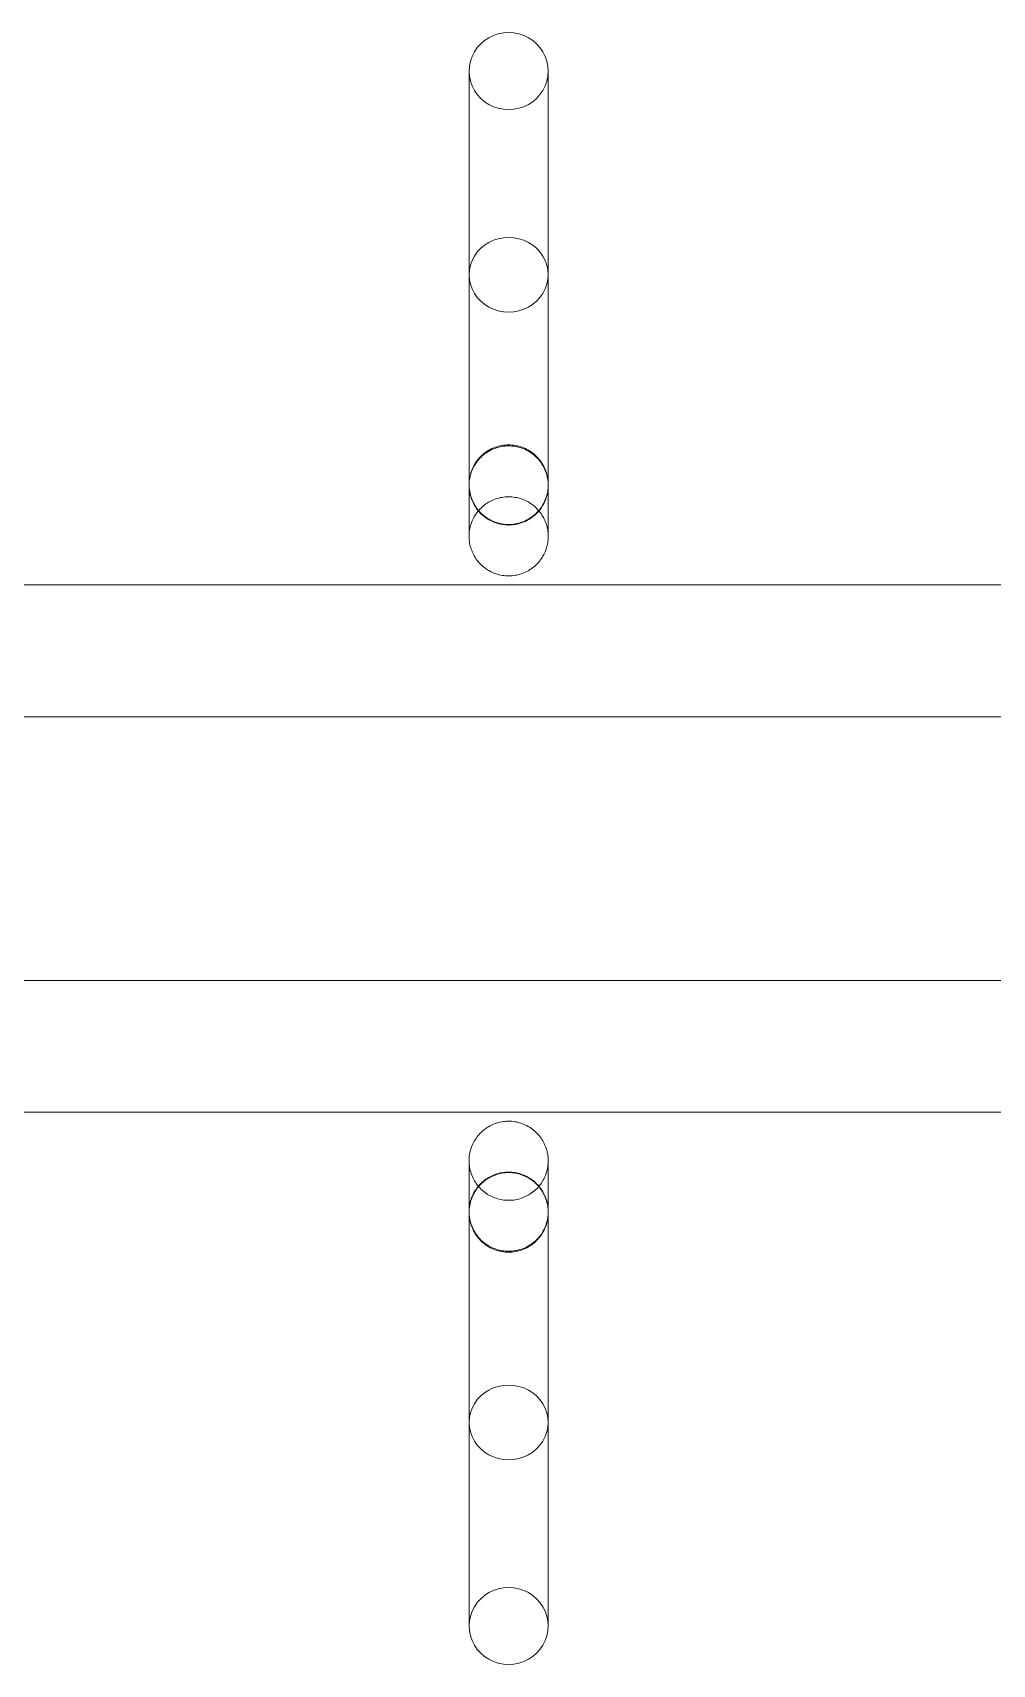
# Model space of a CAD drawing. Header units: millimetres. Extents: x -32954 to 151739, y -65671 to 56243.
# Drawn here: x -7914.4 to -7841.6, y -451.1 to -327.3 of the extents above; entities that cross this region are included whole.
import ezdxf

# ---------------------------------------------------------------- set-up
doc = ezdxf.new("R2010")
doc.units = ezdxf.units.MM
doc.layers.add('M-EQPM', color=7, linetype='Continuous', lineweight=9)

# ---------------------------------------------------------------- blocks, each defined once
blk = doc.blocks.new('М90_Вешалка гардеробная - М90_2_Вешалка гардеробная 38 крючков-8001155-О_ТХ_01')
at = {"layer": 'M-EQPM'}
for p, q in [((643.08, 59.49), (643.08, 57.21)), ((649.08, 57.21), (649.08, 59.49)), ((980, 20.52), (-980, 20.52)), ((-980, 20.52), (980, 20.52)), ((980, 20.52), (-980, 20.52)), ((-980, 20.52), (980, 20.52)), ((980, 10.52), (-980, 10.52)), ((-980, 10.52), (980, 10.52)), ((-980, -9.48), (980, -9.48)), ((-980, -9.48), (980, -9.48)), ((-980, -19.48), (980, -19.48)), ((-980, -19.48), (980, -19.48)), ((-980, -19.48), (980, -19.48)), ((-980, -19.48), (980, -19.48)), ((643.08, -56.17), (643.08, -58.45)), ((649.08, -58.45), (649.08, -56.17))]:
    blk.add_line(p, q, dxfattribs=at)
at = {"layer": 'M-EQPM', "flags": 128}
for points in [[(643.08, 28.06), (643.08, 28.08), (643.08, 28.11), (643.08, 28.17), (643.08, 28.25), (643.08, 28.36), (643.08, 28.49), (643.08, 28.64), (643.08, 28.81), (643.08, 29.01), (643.08, 29.23), (643.08, 29.47), (643.08, 29.73), (643.08, 30.02), (643.08, 30.32), (643.08, 30.64), (643.08, 30.99), (643.08, 31.35), (643.08, 31.73), (643.08, 32.13), (643.08, 32.54), (643.08, 32.97), (643.08, 33.42), (643.08, 33.88), (643.08, 34.36), (643.08, 34.85), (643.08, 35.35), (643.08, 35.87), (643.08, 36.4), (643.08, 36.93), (643.08, 37.48), (643.08, 38.03), (643.08, 38.6), (643.08, 39.17), (643.08, 39.74), (643.08, 40.32), (643.08, 40.9), (643.08, 41.49), (643.08, 42.08), (643.08, 42.67), (643.08, 43.26), (643.08, 43.85), (643.08, 44.44), (643.08, 45.02), (643.08, 45.61), (643.08, 46.18), (643.08, 46.76), (643.08, 47.32), (643.08, 47.88), (643.08, 48.43), (643.08, 48.97), (643.08, 49.51), (643.08, 50.03), (643.08, 50.54), (643.08, 51.04), (643.08, 51.52), (643.08, 51.99), (643.08, 52.45), (643.08, 52.89), (643.08, 53.31), (643.08, 53.72), (643.08, 54.11), (643.08, 54.48), (643.08, 54.83), (643.08, 55.17), (643.08, 55.48), (643.08, 55.78), (643.08, 56.05), (643.08, 56.3), (643.08, 56.53), (643.08, 56.74), (643.08, 56.93), (643.08, 57.09), (643.08, 57.21)], [(649.08, 57.21), (649.08, 57.06), (649.08, 56.89), (649.08, 56.7), (649.08, 56.49), (649.08, 56.25), (649.08, 56), (649.08, 55.72), (649.08, 55.42), (649.08, 55.1), (649.08, 54.76), (649.08, 54.41), (649.08, 54.03), (649.08, 53.64), (649.08, 53.23), (649.08, 52.8), (649.08, 52.36), (649.08, 51.9), (649.08, 51.42), (649.08, 50.94), (649.08, 50.44), (649.08, 49.92), (649.08, 49.4), (649.08, 48.87), (649.08, 48.32), (649.08, 47.77), (649.08, 47.21), (649.08, 46.64), (649.08, 46.07), (649.08, 45.49), (649.08, 44.91), (649.08, 44.32), (649.08, 43.73), (649.08, 43.14), (649.08, 42.55), (649.08, 41.96), (649.08, 41.37), (649.08, 40.79), (649.08, 40.2), (649.08, 39.62), (649.08, 39.05), (649.08, 38.48), (649.08, 37.92), (649.08, 37.37), (649.08, 36.82), (649.08, 36.29), (649.08, 35.76), (649.08, 35.25), (649.08, 34.75), (649.08, 34.26), (649.08, 33.79), (649.08, 33.33), (649.08, 32.89), (649.08, 32.46), (649.08, 32.04), (649.08, 31.65), (649.08, 31.27), (649.08, 30.91), (649.08, 30.58), (649.08, 30.26), (649.08, 29.96), (649.08, 29.68), (649.08, 29.42), (649.08, 29.18), (649.08, 28.97), (649.08, 28.78), (649.08, 28.61), (649.08, 28.46), (649.08, 28.33), (649.08, 28.23), (649.08, 28.16), (649.08, 28.1), (649.08, 28.07), (649.08, 28.06)], [(643.08, 44.05), (643.08, 39.66), (643.08, 35.81), (643.08, 32.51), (643.08, 29.75), (643.08, 27.54), (643.08, 25.89), (643.08, 24.79), (643.08, 24.26), (643.08, 24.2)], [(649.08, 24.2), (649.08, 24.48), (649.08, 25.32), (649.08, 26.72), (649.08, 28.68), (649.08, 31.19), (649.08, 34.25), (649.08, 37.86), (649.08, 42), (649.08, 44.05)], [(643.08, 28.06), (643.08, 28.18), (643.09, 28.3), (643.1, 28.42), (643.12, 28.54), (643.14, 28.66), (643.17, 28.78), (643.2, 28.89), (643.23, 29.01), (643.27, 29.12), (643.32, 29.23), (643.37, 29.34), (643.42, 29.45), (643.48, 29.55), (643.54, 29.66), (643.61, 29.76), (643.67, 29.86), (643.75, 29.95), (643.83, 30.04), (643.91, 30.13), (643.99, 30.22), (644.08, 30.3), (644.17, 30.38), (644.26, 30.45), (644.36, 30.52), (644.46, 30.59), (644.56, 30.65), (644.67, 30.71), (644.77, 30.76), (644.88, 30.81), (644.99, 30.86), (645.11, 30.9), (645.22, 30.94), (645.34, 30.97), (645.45, 31), (645.57, 31.02), (645.69, 31.04), (645.81, 31.05), (645.93, 31.06), (646.05, 31.06), (646.08, 31.06)], [(646.08, 31.06), (646.2, 31.06), (646.32, 31.05), (646.44, 31.04), (646.56, 31.03), (646.68, 31), (646.79, 30.98), (646.91, 30.95), (647.02, 30.91), (647.14, 30.87), (647.25, 30.83), (647.36, 30.78), (647.47, 30.72), (647.57, 30.67), (647.67, 30.61), (647.78, 30.54), (647.87, 30.47), (647.97, 30.4), (648.06, 30.32), (648.15, 30.24), (648.23, 30.15), (648.32, 30.07), (648.39, 29.97), (648.47, 29.88), (648.54, 29.78), (648.61, 29.68), (648.67, 29.58), (648.73, 29.48), (648.78, 29.37), (648.83, 29.26), (648.88, 29.15), (648.92, 29.04), (648.96, 28.92), (648.99, 28.81), (649.01, 28.69), (649.04, 28.57), (649.06, 28.45), (649.07, 28.34), (649.08, 28.22), (649.08, 28.1), (649.08, 28.06)], [(643.08, 28.12), (643.08, 28.08), (643.08, 28.06)], [(643.08, 24.2), (643.08, 24.48), (643.08, 25.32), (643.08, 26.72), (643.08, 28.12)], [(646.08, 25.06), (645.96, 25.07), (645.84, 25.07), (645.72, 25.09), (645.6, 25.1), (645.49, 25.12), (645.37, 25.15), (645.25, 25.18), (645.14, 25.22), (645.02, 25.26), (644.91, 25.3), (644.8, 25.35), (644.7, 25.4), (644.59, 25.46), (644.49, 25.52), (644.39, 25.59), (644.29, 25.66), (644.19, 25.73), (644.1, 25.81), (644.01, 25.89), (643.93, 25.97), (643.85, 26.06), (643.77, 26.15), (643.69, 26.25), (643.62, 26.34), (643.56, 26.44), (643.49, 26.54), (643.44, 26.65), (643.38, 26.76), (643.33, 26.87), (643.28, 26.98), (643.24, 27.09), (643.21, 27.2), (643.17, 27.32), (643.15, 27.44), (643.12, 27.55), (643.11, 27.67), (643.09, 27.79), (643.08, 27.91), (643.08, 28.03), (643.08, 28.06)], [(649.08, 28.06), (649.08, 27.94), (649.07, 27.82), (649.06, 27.7), (649.04, 27.59), (649.02, 27.47), (649, 27.35), (648.96, 27.23), (648.93, 27.12), (648.89, 27.01), (648.84, 26.9), (648.8, 26.79), (648.74, 26.68), (648.68, 26.57), (648.62, 26.47), (648.56, 26.37), (648.49, 26.27), (648.41, 26.18), (648.34, 26.09), (648.26, 26), (648.17, 25.91), (648.08, 25.83), (647.99, 25.75), (647.9, 25.68), (647.8, 25.61), (647.7, 25.54), (647.6, 25.48), (647.5, 25.42), (647.39, 25.36), (647.28, 25.31), (647.17, 25.27), (647.06, 25.23), (646.94, 25.19), (646.83, 25.16), (646.71, 25.13), (646.59, 25.11), (646.47, 25.09), (646.35, 25.08), (646.23, 25.07), (646.11, 25.06), (646.08, 25.06)], [(649.08, 28.06), (649.08, 28.08), (649.08, 28.11), (649.08, 28.12)], [(649.08, 28.12), (649.08, 26.31), (649.08, 25.05), (649.08, 24.36), (649.08, 24.2)], [(643.08, 24.2), (643.08, 24.32), (643.09, 24.44), (643.1, 24.56), (643.12, 24.68), (643.14, 24.8), (643.17, 24.92), (643.2, 25.03), (643.23, 25.15), (643.27, 25.26), (643.32, 25.37), (643.37, 25.48), (643.42, 25.59), (643.48, 25.69), (643.54, 25.8), (643.61, 25.9), (643.67, 25.99), (643.75, 26.09), (643.83, 26.18), (643.91, 26.27), (643.99, 26.35), (644.08, 26.44), (644.17, 26.51), (644.26, 26.59), (644.36, 26.66), (644.46, 26.73), (644.56, 26.79), (644.67, 26.85), (644.77, 26.9), (644.88, 26.95), (644.99, 27), (645.11, 27.04), (645.22, 27.08), (645.34, 27.11), (645.45, 27.14), (645.57, 27.16), (645.69, 27.18), (645.81, 27.19), (645.93, 27.2), (646.05, 27.2), (646.08, 27.2)], [(646.08, 27.2), (646.2, 27.2), (646.32, 27.19), (646.44, 27.18), (646.56, 27.16), (646.68, 27.14), (646.79, 27.12), (646.91, 27.09), (647.02, 27.05), (647.14, 27.01), (647.25, 26.97), (647.36, 26.92), (647.47, 26.86), (647.57, 26.81), (647.67, 26.74), (647.78, 26.68), (647.87, 26.61), (647.97, 26.54), (648.06, 26.46), (648.15, 26.38), (648.23, 26.29), (648.32, 26.2), (648.39, 26.11), (648.47, 26.02), (648.54, 25.92), (648.61, 25.82), (648.67, 25.72), (648.73, 25.62), (648.78, 25.51), (648.83, 25.4), (648.88, 25.29), (648.92, 25.18), (648.96, 25.06), (648.99, 24.95), (649.01, 24.83), (649.04, 24.71), (649.06, 24.59), (649.07, 24.47), (649.08, 24.35), (649.08, 24.23), (649.08, 24.2)], [(646.08, 21.2), (645.96, 21.2), (645.84, 21.21), (645.72, 21.22), (645.6, 21.24), (645.49, 21.26), (645.37, 21.29), (645.25, 21.32), (645.14, 21.35), (645.02, 21.39), (644.91, 21.44), (644.8, 21.49), (644.7, 21.54), (644.59, 21.6), (644.49, 21.66), (644.39, 21.73), (644.29, 21.8), (644.19, 21.87), (644.1, 21.95), (644.01, 22.03), (643.93, 22.11), (643.85, 22.2), (643.77, 22.29), (643.69, 22.38), (643.62, 22.48), (643.56, 22.58), (643.49, 22.68), (643.44, 22.79), (643.38, 22.9), (643.33, 23), (643.28, 23.12), (643.24, 23.23), (643.21, 23.34), (643.17, 23.46), (643.15, 23.57), (643.12, 23.69), (643.11, 23.81), (643.09, 23.93), (643.08, 24.05), (643.08, 24.17), (643.08, 24.2)], [(649.08, 24.2), (649.08, 24.08), (649.07, 23.96), (649.06, 23.84), (649.04, 23.72), (649.02, 23.61), (649, 23.49), (648.96, 23.37), (648.93, 23.26), (648.89, 23.15), (648.84, 23.03), (648.8, 22.92), (648.74, 22.82), (648.68, 22.71), (648.62, 22.61), (648.56, 22.51), (648.49, 22.41), (648.41, 22.32), (648.34, 22.22), (648.26, 22.14), (648.17, 22.05), (648.08, 21.97), (647.99, 21.89), (647.9, 21.82), (647.8, 21.74), (647.7, 21.68), (647.6, 21.62), (647.5, 21.56), (647.39, 21.5), (647.28, 21.45), (647.17, 21.41), (647.06, 21.36), (646.94, 21.33), (646.83, 21.3), (646.71, 21.27), (646.59, 21.25), (646.47, 21.23), (646.35, 21.21), (646.23, 21.21), (646.11, 21.2), (646.08, 21.2)], [(643.08, -23.16), (643.08, -23.04), (643.09, -22.92), (643.1, -22.8), (643.12, -22.69), (643.14, -22.57), (643.17, -22.45), (643.2, -22.33), (643.23, -22.22), (643.27, -22.11), (643.32, -22), (643.37, -21.89), (643.42, -21.78), (643.48, -21.67), (643.54, -21.57), (643.61, -21.47), (643.67, -21.37), (643.75, -21.28), (643.83, -21.19), (643.91, -21.1), (643.99, -21.01), (644.08, -20.93), (644.17, -20.85), (644.26, -20.78), (644.36, -20.71), (644.46, -20.64), (644.56, -20.58), (644.67, -20.52), (644.77, -20.46), (644.88, -20.41), (644.99, -20.37), (645.11, -20.33), (645.22, -20.29), (645.34, -20.26), (645.45, -20.23), (645.57, -20.21), (645.69, -20.19), (645.81, -20.18), (645.93, -20.17), (646.05, -20.16), (646.08, -20.16)], [(646.08, -20.16), (646.2, -20.17), (646.32, -20.17), (646.44, -20.19), (646.56, -20.2), (646.68, -20.22), (646.79, -20.25), (646.91, -20.28), (647.02, -20.32), (647.14, -20.36), (647.25, -20.4), (647.36, -20.45), (647.47, -20.5), (647.57, -20.56), (647.67, -20.62), (647.78, -20.69), (647.87, -20.76), (647.97, -20.83), (648.06, -20.91), (648.15, -20.99), (648.23, -21.07), (648.32, -21.16), (648.39, -21.25), (648.47, -21.35), (648.54, -21.44), (648.61, -21.54), (648.67, -21.65), (648.73, -21.75), (648.78, -21.86), (648.83, -21.97), (648.88, -22.08), (648.92, -22.19), (648.96, -22.3), (648.99, -22.42), (649.01, -22.54), (649.04, -22.65), (649.06, -22.77), (649.07, -22.89), (649.08, -23.01), (649.08, -23.13), (649.08, -23.16)], [(646.08, -26.16), (645.96, -26.16), (645.84, -26.15), (645.72, -26.14), (645.6, -26.13), (645.49, -26.1), (645.37, -26.08), (645.25, -26.05), (645.14, -26.01), (645.02, -25.97), (644.91, -25.93), (644.8, -25.88), (644.7, -25.82), (644.59, -25.77), (644.49, -25.71), (644.39, -25.64), (644.29, -25.57), (644.19, -25.5), (644.1, -25.42), (644.01, -25.34), (643.93, -25.25), (643.85, -25.17), (643.77, -25.08), (643.69, -24.98), (643.62, -24.88), (643.56, -24.78), (643.49, -24.68), (643.44, -24.58), (643.38, -24.47), (643.33, -24.36), (643.28, -24.25), (643.24, -24.14), (643.21, -24.02), (643.17, -23.91), (643.15, -23.79), (643.12, -23.67), (643.11, -23.56), (643.09, -23.44), (643.08, -23.32), (643.08, -23.2), (643.08, -23.16)], [(643.08, -27.08), (643.08, -25.27), (643.08, -24.01), (643.08, -23.32), (643.08, -23.16)], [(643.08, -23.16), (643.08, -23.44), (643.08, -24.29), (643.08, -25.69), (643.08, -27.64), (643.08, -30.15), (643.08, -33.21), (643.08, -36.82), (643.08, -40.96), (643.08, -43.01)], [(649.08, -23.16), (649.08, -23.28), (649.07, -23.4), (649.06, -23.52), (649.04, -23.64), (649.02, -23.76), (649, -23.88), (648.96, -23.99), (648.93, -24.11), (648.89, -24.22), (648.84, -24.33), (648.8, -24.44), (648.74, -24.55), (648.68, -24.65), (648.62, -24.76), (648.56, -24.86), (648.49, -24.96), (648.41, -25.05), (648.34, -25.14), (648.26, -25.23), (648.17, -25.32), (648.08, -25.4), (647.99, -25.48), (647.9, -25.55), (647.8, -25.62), (647.7, -25.69), (647.6, -25.75), (647.5, -25.81), (647.39, -25.86), (647.28, -25.91), (647.17, -25.96), (647.06, -26), (646.94, -26.04), (646.83, -26.07), (646.71, -26.1), (646.59, -26.12), (646.47, -26.14), (646.35, -26.15), (646.23, -26.16), (646.11, -26.16), (646.08, -26.16)], [(649.08, -43.01), (649.08, -38.62), (649.08, -34.77), (649.08, -31.47), (649.08, -28.71), (649.08, -26.5), (649.08, -24.85), (649.08, -23.75), (649.08, -23.22), (649.08, -23.16)], [(649.08, -23.16), (649.08, -23.44), (649.08, -24.29), (649.08, -25.69), (649.08, -27.08)], [(643.08, -27.02), (643.08, -26.9), (643.09, -26.79), (643.1, -26.67), (643.12, -26.55), (643.14, -26.43), (643.17, -26.31), (643.2, -26.2), (643.23, -26.08), (643.27, -25.97), (643.32, -25.86), (643.37, -25.75), (643.42, -25.64), (643.48, -25.53), (643.54, -25.43), (643.61, -25.33), (643.67, -25.23), (643.75, -25.14), (643.83, -25.05), (643.91, -24.96), (643.99, -24.87), (644.08, -24.79), (644.17, -24.71), (644.26, -24.64), (644.36, -24.57), (644.46, -24.5), (644.56, -24.44), (644.67, -24.38), (644.77, -24.32), (644.88, -24.27), (644.99, -24.23), (645.11, -24.19), (645.22, -24.15), (645.34, -24.12), (645.45, -24.09), (645.57, -24.07), (645.69, -24.05), (645.81, -24.04), (645.93, -24.03), (646.05, -24.03), (646.08, -24.02)], [(646.08, -24.02), (646.2, -24.03), (646.32, -24.03), (646.44, -24.05), (646.56, -24.06), (646.68, -24.08), (646.79, -24.11), (646.91, -24.14), (647.02, -24.18), (647.14, -24.22), (647.25, -24.26), (647.36, -24.31), (647.47, -24.36), (647.57, -24.42), (647.67, -24.48), (647.78, -24.55), (647.87, -24.62), (647.97, -24.69), (648.06, -24.77), (648.15, -24.85), (648.23, -24.93), (648.32, -25.02), (648.39, -25.11), (648.47, -25.21), (648.54, -25.3), (648.61, -25.4), (648.67, -25.51), (648.73, -25.61), (648.78, -25.72), (648.83, -25.83), (648.88, -25.94), (648.92, -26.05), (648.96, -26.16), (648.99, -26.28), (649.01, -26.4), (649.04, -26.52), (649.06, -26.63), (649.07, -26.75), (649.08, -26.87), (649.08, -26.99), (649.08, -27.02)], [(646.08, -30.02), (645.96, -30.02), (645.84, -30.02), (645.72, -30), (645.6, -29.99), (645.49, -29.97), (645.37, -29.94), (645.25, -29.91), (645.14, -29.87), (645.02, -29.83), (644.91, -29.79), (644.8, -29.74), (644.7, -29.69), (644.59, -29.63), (644.49, -29.57), (644.39, -29.5), (644.29, -29.43), (644.19, -29.36), (644.1, -29.28), (644.01, -29.2), (643.93, -29.12), (643.85, -29.03), (643.77, -28.94), (643.69, -28.84), (643.62, -28.75), (643.56, -28.65), (643.49, -28.54), (643.44, -28.44), (643.38, -28.33), (643.33, -28.22), (643.28, -28.11), (643.24, -28), (643.21, -27.89), (643.17, -27.77), (643.15, -27.65), (643.12, -27.53), (643.11, -27.42), (643.09, -27.3), (643.08, -27.18), (643.08, -27.06), (643.08, -27.02)], [(643.08, -56.17), (643.08, -56.02), (643.08, -55.86), (643.08, -55.66), (643.08, -55.45), (643.08, -55.22), (643.08, -54.96), (643.08, -54.68), (643.08, -54.38), (643.08, -54.06), (643.08, -53.73), (643.08, -53.37), (643.08, -52.99), (643.08, -52.6), (643.08, -52.19), (643.08, -51.76), (643.08, -51.32), (643.08, -50.86), (643.08, -50.38), (643.08, -49.9), (643.08, -49.4), (643.08, -48.88), (643.08, -48.36), (643.08, -47.83), (643.08, -47.28), (643.08, -46.73), (643.08, -46.17), (643.08, -45.6), (643.08, -45.03), (643.08, -44.45), (643.08, -43.87), (643.08, -43.28), (643.08, -42.69), (643.08, -42.1), (643.08, -41.51), (643.08, -40.92), (643.08, -40.33), (643.08, -39.75), (643.08, -39.16), (643.08, -38.58), (643.08, -38.01), (643.08, -37.44), (643.08, -36.88), (643.08, -36.33), (643.08, -35.79), (643.08, -35.25), (643.08, -34.73), (643.08, -34.21), (643.08, -33.71), (643.08, -33.22), (643.08, -32.75), (643.08, -32.29), (643.08, -31.85), (643.08, -31.42), (643.08, -31.01), (643.08, -30.61), (643.08, -30.23), (643.08, -29.88), (643.08, -29.54), (643.08, -29.22), (643.08, -28.92), (643.08, -28.64), (643.08, -28.38), (643.08, -28.14), (643.08, -27.93), (643.08, -27.74), (643.08, -27.57), (643.08, -27.42), (643.08, -27.3), (643.08, -27.19), (643.08, -27.12), (643.08, -27.06), (643.08, -27.03), (643.08, -27.02)], [(643.08, -27.02), (643.08, -27.04), (643.08, -27.07), (643.08, -27.08)], [(649.08, -27.02), (649.08, -27.14), (649.07, -27.26), (649.06, -27.38), (649.04, -27.5), (649.02, -27.62), (649, -27.74), (648.96, -27.85), (648.93, -27.97), (648.89, -28.08), (648.84, -28.19), (648.8, -28.3), (648.74, -28.41), (648.68, -28.52), (648.62, -28.62), (648.56, -28.72), (648.49, -28.82), (648.41, -28.91), (648.34, -29), (648.26, -29.09), (648.17, -29.18), (648.08, -29.26), (647.99, -29.34), (647.9, -29.41), (647.8, -29.48), (647.7, -29.55), (647.6, -29.61), (647.5, -29.67), (647.39, -29.73), (647.28, -29.78), (647.17, -29.82), (647.06, -29.86), (646.94, -29.9), (646.83, -29.93), (646.71, -29.96), (646.59, -29.98), (646.47, -30), (646.35, -30.01), (646.23, -30.02), (646.11, -30.02), (646.08, -30.02)], [(649.08, -27.02), (649.08, -27.04), (649.08, -27.07), (649.08, -27.13), (649.08, -27.21), (649.08, -27.32), (649.08, -27.45), (649.08, -27.6), (649.08, -27.77), (649.08, -27.97), (649.08, -28.19), (649.08, -28.43), (649.08, -28.69), (649.08, -28.98), (649.08, -29.28), (649.08, -29.6), (649.08, -29.95), (649.08, -30.31), (649.08, -30.69), (649.08, -31.09), (649.08, -31.5), (649.08, -31.94), (649.08, -32.38), (649.08, -32.85), (649.08, -33.32), (649.08, -33.81), (649.08, -34.32), (649.08, -34.83), (649.08, -35.36), (649.08, -35.89), (649.08, -36.44), (649.08, -37), (649.08, -37.56), (649.08, -38.13), (649.08, -38.7), (649.08, -39.28), (649.08, -39.87), (649.08, -40.45), (649.08, -41.04), (649.08, -41.63), (649.08, -42.22), (649.08, -42.81), (649.08, -43.4), (649.08, -43.99), (649.08, -44.57), (649.08, -45.15), (649.08, -45.72), (649.08, -46.28), (649.08, -46.84), (649.08, -47.39), (649.08, -47.94), (649.08, -48.47), (649.08, -48.99), (649.08, -49.5), (649.08, -50), (649.08, -50.48), (649.08, -50.95), (649.08, -51.41), (649.08, -51.85), (649.08, -52.27), (649.08, -52.68), (649.08, -53.07), (649.08, -53.44), (649.08, -53.8), (649.08, -54.13), (649.08, -54.44), (649.08, -54.74), (649.08, -55.01), (649.08, -55.26), (649.08, -55.5), (649.08, -55.7), (649.08, -55.89), (649.08, -56.06), (649.08, -56.17)], [(649.08, -27.08), (649.08, -27.04), (649.08, -27.03)]]:
    blk.add_lwpolyline(points, dxfattribs=at)
at = {"layer": 'M-EQPM'}
for centre, ratio, start_param, end_param in [((646.08, 59.49), 0.973737, 4.712389, 7.853982), ((646.08, 59.49), 0.973737, 1.570796, 4.712389), ((646.08, 44.05), 0.943394, 4.712389, 7.853982), ((646.08, 44.05), 0.943394, 1.570796, 4.712389), ((646.08, -43.01), 0.943394, 4.712389, 7.853982), ((646.08, -43.01), 0.943394, 1.570796, 4.712389), ((646.08, -58.45), 0.973737, 4.712389, 7.853982), ((646.08, -58.45), 0.973737, 1.570796, 4.712389)]:
    blk.add_ellipse(centre, major_axis=(-3, 0), ratio=ratio, start_param=start_param, end_param=end_param, dxfattribs=at)
for points in [[(646.08, 25.1), (645.73, 25.1), (645.03, 25.23), (644.11, 25.76), (643.43, 26.59), (643.07, 27.59), (643.07, 28.65), (643.43, 29.66), (644.11, 30.48), (645.03, 31.02), (645.73, 31.14), (646.08, 31.14)], [(646.08, 31.14), (646.43, 31.14), (647.13, 31.02), (648.05, 30.48), (648.73, 29.66), (649.1, 28.65), (649.1, 27.59), (648.74, 26.58), (648.05, 25.76), (647.13, 25.23), (646.43, 25.1), (646.08, 25.1)], [(646.08, -30.1), (645.73, -30.1), (645.03, -29.98), (644.11, -29.44), (643.43, -28.62), (643.07, -27.61), (643.07, -26.55), (643.43, -25.55), (644.11, -24.73), (645.03, -24.19), (645.73, -24.06), (646.08, -24.06)], [(646.08, -24.06), (646.43, -24.06), (647.13, -24.19), (648.05, -24.72), (648.74, -25.55), (649.1, -26.55), (649.1, -27.62), (648.73, -28.62), (648.05, -29.44), (647.13, -29.98), (646.43, -30.1), (646.08, -30.1)]]:
    blk.add_open_spline(points, degree=3, dxfattribs=at)

msp = doc.modelspace()

# ---------------------------------------------------------------- block references
at = {"layer": 'M-EQPM'}
msp.add_blockref('М90_Вешалка гардеробная - М90_2_Вешалка гардеробная 38 крючков-8001155-О_ТХ_01', (-8524.38, -389.72), dxfattribs=at)

doc.saveas('drawing.dxf')
